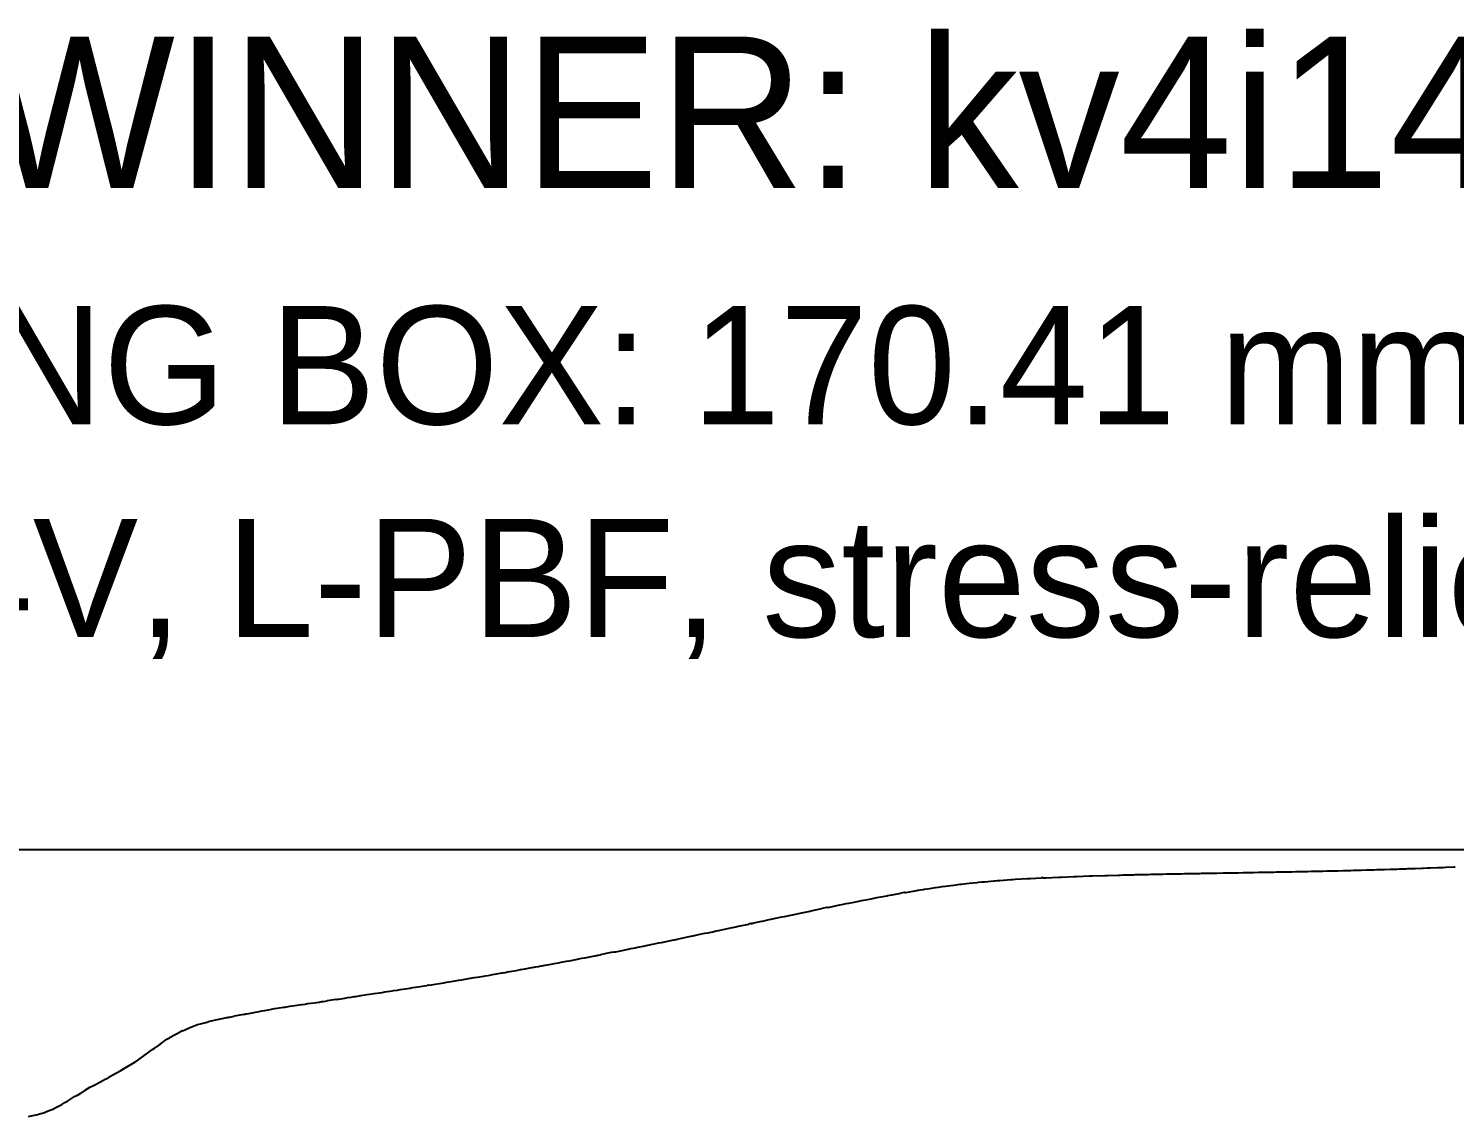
# Model space of a CAD drawing. Extents: x -31 to 210, y -65 to 38.
# Drawn here: x -0.8 to 29.34, y 15.13 to 38.14 of the extents above; entities that cross this region are included whole.
import ezdxf

# ---------------------------------------------------------------- set-up
doc = ezdxf.new("R2010")
doc.units = 0

msp = doc.modelspace()

# ---------------------------------------------------------------- linework, layer by layer
at = {"layer": 'BOUNDING_BOX'}
msp.add_line((139.4254, 20.7725), (-30.9858, 20.7725), dxfattribs=at)
at = {"layer": 'MIDPLANE_Z0_OUTLINE'}
for p, q in [((20.7109, 20.1843), (20.9766, 20.1962)), ((20.9766, 20.1962), (20.979, 20.1963)), ((20.979, 20.1963), (20.994, 20.1969)), ((20.994, 20.1969), (21.0359, 20.1985)), ((21.0359, 20.1985), (21.3016, 20.2091)), ((21.3016, 20.2091), (21.3047, 20.2092)), ((21.3047, 20.2092), (21.3323, 20.2102)), ((21.3323, 20.2102), (21.3609, 20.2112)), ((21.3609, 20.2112), (21.6266, 20.2206)), ((21.6266, 20.2206), (21.6293, 20.2206)), ((21.6293, 20.2206), (21.669, 20.2219)), ((21.669, 20.2219), (21.6859, 20.2224)), ((21.6859, 20.2224), (21.9516, 20.2308)), ((21.9516, 20.2308), (21.9532, 20.2308)), ((21.9532, 20.2308), (22.0043, 20.2322)), ((22.0043, 20.2322), (22.0109, 20.2324)), ((22.0109, 20.2324), (22.2382, 20.2388)), ((22.2382, 20.2388), (22.2718, 20.2397)), ((22.2718, 20.2397), (22.2766, 20.2399)), ((22.2766, 20.2399), (22.3359, 20.2413)), ((22.3359, 20.2413), (22.3385, 20.2414)), ((22.3385, 20.2414), (22.5661, 20.2472)), ((22.5661, 20.2472), (22.6016, 20.2481)), ((22.6016, 20.2481), (22.6609, 20.2494)), ((22.6609, 20.2494), (22.6718, 20.2496)), ((22.6718, 20.2496), (22.8707, 20.2542)), ((22.8707, 20.2542), (22.9266, 20.2555)), ((22.9266, 20.2555), (22.9859, 20.2567)), ((22.9859, 20.2567), (23.0042, 20.2571)), ((23.0042, 20.2571), (23.1815, 20.2608)), ((23.1815, 20.2608), (23.2516, 20.2623)), ((23.2516, 20.2623), (23.3109, 20.2634)), ((23.3109, 20.2634), (23.336, 20.2639)), ((23.336, 20.2639), (23.4962, 20.267)), ((23.4962, 20.267), (23.5766, 20.2686)), ((23.5766, 20.2686), (23.6359, 20.2697)), ((23.6359, 20.2697), (23.6674, 20.2703)), ((23.6674, 20.2703), (23.8135, 20.273)), ((23.8135, 20.273), (23.9016, 20.2746)), ((23.9016, 20.2746), (23.9609, 20.2757)), ((23.9609, 20.2757), (23.9984, 20.2763)), ((23.9984, 20.2763), (24.1327, 20.2787)), ((24.1327, 20.2787), (24.2266, 20.2804)), ((24.2266, 20.2804), (24.2859, 20.2814)), ((24.2859, 20.2814), (24.3293, 20.2821)), ((24.3293, 20.2821), (24.4531, 20.2843)), ((24.4531, 20.2843), (24.5516, 20.2861)), ((24.5516, 20.2861), (24.6109, 20.2871)), ((24.6109, 20.2871), (24.6601, 20.2879)), ((24.6601, 20.2879), (24.7746, 20.2899)), ((24.7746, 20.2899), (24.8766, 20.2917)), ((24.8766, 20.2917), (24.9359, 20.2928)), ((24.9359, 20.2928), (24.9909, 20.2937)), ((24.9909, 20.2937), (25.0969, 20.2956)), ((25.0969, 20.2956), (25.2016, 20.2975)), ((25.2016, 20.2975), (25.2609, 20.2986)), ((25.2609, 20.2986), (25.3218, 20.2997)), ((25.3218, 20.2997), (25.4199, 20.3015)), ((25.4199, 20.3015), (25.5266, 20.3035)), ((25.5266, 20.3035), (25.5859, 20.3046)), ((25.5859, 20.3046), (25.653, 20.3059)), ((25.653, 20.3059), (25.7435, 20.3076)), ((25.7435, 20.3076), (25.8516, 20.3097)), ((25.8516, 20.3097), (25.9109, 20.3109)), ((25.9109, 20.3109), (25.9846, 20.3124)), ((25.9846, 20.3124), (26.0679, 20.3141)), ((26.0679, 20.3141), (26.1766, 20.3164)), ((26.1766, 20.3164), (26.2359, 20.3176)), ((26.2359, 20.3176), (26.3165, 20.3194)), ((26.3165, 20.3194), (26.3929, 20.321)), ((26.3929, 20.321), (26.5016, 20.3234)), ((26.5016, 20.3234), (26.5609, 20.3248)), ((26.5609, 20.3248), (26.649, 20.3268)), ((26.649, 20.3268), (26.7186, 20.3285)), ((26.7186, 20.3285), (26.8266, 20.331)), ((26.8266, 20.331), (26.8859, 20.3325)), ((26.8859, 20.3325), (26.982, 20.3348)), ((26.982, 20.3348), (27.0451, 20.3364)), ((27.0451, 20.3364), (27.1516, 20.3391)), ((27.1516, 20.3391), (27.2109, 20.3407)), ((27.2109, 20.3407), (27.3156, 20.3435)), ((27.3156, 20.3435), (27.3724, 20.345)), ((27.3724, 20.345), (27.4766, 20.3478)), ((27.4766, 20.3478), (27.5359, 20.3495)), ((27.5359, 20.3495), (27.6499, 20.3528)), ((27.6499, 20.3528), (27.7006, 20.3542)), ((27.7006, 20.3542), (27.8016, 20.3572)), ((27.8016, 20.3572), (27.8609, 20.359)), ((27.8609, 20.359), (27.9849, 20.3628)), ((27.9849, 20.3628), (28.0298, 20.3642)), ((28.0298, 20.3642), (28.1266, 20.3672)), ((28.1266, 20.3672), (28.1859, 20.3692)), ((28.1859, 20.3692), (28.3207, 20.3735)), ((28.3207, 20.3735), (28.3599, 20.3749)), ((28.3599, 20.3749), (28.4516, 20.3779)), ((28.4516, 20.3779), (28.5109, 20.38)), ((28.5109, 20.38), (28.6572, 20.3851)), ((28.6572, 20.3851), (28.691, 20.3863)), ((28.691, 20.3863), (28.7766, 20.3894)), ((28.7766, 20.3894), (28.8359, 20.3916)), ((28.8359, 20.3916), (28.9946, 20.3974)), ((28.9946, 20.3974), (29.0232, 20.3985)), ((29.0232, 20.3985), (29.1016, 20.4015)), ((29.1016, 20.4015), (29.1609, 20.4039)), ((29.1609, 20.4039), (29.3327, 20.4106)), ((29.3327, 20.4106), (29.3565, 20.4116)), ((17.7859, 19.8807), (17.9786, 19.9138)), ((17.9786, 19.9138), (17.9983, 19.9172)), ((17.9983, 19.9172), (18.0516, 19.9263)), ((18.0516, 19.9263), (18.1109, 19.9354)), ((18.1109, 19.9354), (18.1364, 19.9392)), ((18.1364, 19.9392), (18.2531, 19.9574)), ((18.2531, 19.9574), (18.3766, 19.9767)), ((18.3766, 19.9767), (18.4359, 19.9848)), ((18.4359, 19.9848), (18.5181, 19.9959)), ((18.5181, 19.9959), (18.5834, 20.0051)), ((18.5834, 20.0051), (18.7016, 20.0215)), ((18.7016, 20.0215), (18.7609, 20.0286)), ((18.7609, 20.0286), (18.8914, 20.0442)), ((18.8914, 20.0442), (18.9304, 20.049)), ((18.9304, 20.049), (19.0266, 20.0608)), ((19.0266, 20.0608), (19.0859, 20.0669)), ((19.0859, 20.0669), (19.2567, 20.0845)), ((19.2567, 20.0845), (19.2803, 20.087)), ((19.2803, 20.087), (19.3516, 20.0946)), ((19.3516, 20.0946), (19.4109, 20.0997)), ((19.4109, 20.0997), (19.6145, 20.1173)), ((19.6145, 20.1173), (19.6284, 20.1186)), ((19.6284, 20.1186), (19.6766, 20.1229)), ((19.6766, 20.1229), (19.7359, 20.1271)), ((19.7359, 20.1271), (19.9656, 20.1435)), ((19.9656, 20.1435), (19.9731, 20.144)), ((19.9731, 20.144), (20.0016, 20.1461)), ((20.0016, 20.1461), (20.0609, 20.1496)), ((20.0609, 20.1496), (20.3115, 20.1644)), ((20.3115, 20.1644), (20.3145, 20.1646)), ((20.3145, 20.1646), (20.3266, 20.1653)), ((20.3266, 20.1653), (20.3803, 20.168)), ((20.3803, 20.168), (20.3859, 20.1683)), ((20.3859, 20.1683), (20.6103, 20.1795)), ((20.6453, 20.1813), (20.6103, 20.1795)), ((20.6516, 20.1816), (20.6453, 20.1813)), ((20.6516, 20.1816), (20.6519, 20.1816)), ((20.6519, 20.1816), (20.6538, 20.1817)), ((20.6538, 20.1817), (20.7109, 20.1843)), ((16.2598, 19.5888), (16.3202, 19.6012)), ((16.3202, 19.6012), (16.4266, 19.623)), ((16.4266, 19.623), (16.4859, 19.6347)), ((16.4859, 19.6347), (16.5431, 19.6459)), ((16.5431, 19.6459), (16.6214, 19.6617)), ((16.6214, 19.6617), (16.7516, 19.6879)), ((16.7516, 19.6879), (16.8109, 19.6993)), ((16.8109, 19.6993), (16.9477, 19.7255)), ((16.9477, 19.7255), (16.9825, 19.7324)), ((16.9825, 19.7324), (17.0766, 19.7509)), ((17.0766, 19.7509), (17.1359, 19.7619)), ((17.1359, 19.7619), (17.3489, 19.8017)), ((17.3489, 19.8017), (17.3602, 19.8039)), ((17.3602, 19.8039), (17.4016, 19.8118)), ((17.4016, 19.8118), (17.4458, 19.8197)), ((17.4458, 19.8197), (17.4609, 19.8225)), ((17.4609, 19.8225), (17.6392, 19.8545)), ((17.7104, 19.8676), (17.6392, 19.8545)), ((17.7266, 19.8706), (17.7104, 19.8676)), ((17.7266, 19.8706), (17.7292, 19.871)), ((17.7292, 19.871), (17.7459, 19.8738)), ((17.7459, 19.8738), (17.7859, 19.8807)), ((14.8016, 19.2846), (14.8609, 19.297)), ((14.8609, 19.297), (14.903, 19.3059)), ((14.903, 19.3059), (14.9921, 19.325)), ((14.9921, 19.325), (15.1266, 19.3538)), ((15.1266, 19.3538), (15.1859, 19.3662)), ((15.1859, 19.3662), (15.3152, 19.3931)), ((15.3152, 19.3931), (15.3526, 19.401)), ((15.3526, 19.401), (15.4516, 19.4221)), ((15.4516, 19.4221), (15.5109, 19.4344)), ((15.5109, 19.4344), (15.7259, 19.4788)), ((15.7259, 19.4788), (15.7367, 19.481)), ((15.7367, 19.481), (15.7766, 19.4895)), ((15.7766, 19.4895), (15.8131, 19.4969)), ((15.8131, 19.4969), (15.8359, 19.5016)), ((15.8359, 19.5016), (15.9726, 19.5295)), ((16.0776, 19.5514), (15.9726, 19.5295)), ((16.1016, 19.5564), (16.0776, 19.5514)), ((16.1016, 19.5564), (16.1052, 19.5571)), ((16.1052, 19.5571), (16.1353, 19.5632)), ((16.1353, 19.5632), (16.1609, 19.5685)), ((16.1609, 19.5685), (16.2598, 19.5888)), ((13.3674, 18.9797), (13.5016, 19.0083)), ((13.5016, 19.0083), (13.5609, 19.0208)), ((13.5609, 19.0208), (13.6646, 19.0425)), ((13.6646, 19.0425), (13.7135, 19.053)), ((13.7135, 19.053), (13.8266, 19.0772)), ((13.8266, 19.0772), (13.8859, 19.0897)), ((13.8859, 19.0897), (14.077, 19.1299)), ((14.077, 19.1299), (14.0939, 19.1335)), ((14.0939, 19.1335), (14.1516, 19.1459)), ((14.1516, 19.1459), (14.2031, 19.1568)), ((14.2031, 19.1568), (14.2109, 19.1584)), ((14.2109, 19.1584), (14.4294, 19.2045)), ((14.4688, 19.213), (14.4294, 19.2045)), ((14.4766, 19.2147), (14.4688, 19.213)), ((14.4766, 19.2147), (14.4784, 19.215)), ((14.4784, 19.215), (14.4895, 19.2174)), ((14.4895, 19.2174), (14.5359, 19.2274)), ((14.5359, 19.2274), (14.7049, 19.2638)), ((14.7049, 19.2638), (14.7208, 19.2672)), ((14.7208, 19.2672), (14.8016, 19.2846)), ((11.9359, 18.6836), (12.0232, 18.7011)), ((12.0232, 18.7011), (12.0814, 18.713)), ((12.0814, 18.713), (12.2016, 18.7376)), ((12.2016, 18.7376), (12.2609, 18.7496)), ((12.2609, 18.7496), (12.4313, 18.7841)), ((12.4313, 18.7841), (12.4543, 18.7889)), ((12.4543, 18.7889), (12.5266, 18.8039)), ((12.5266, 18.8039), (12.5859, 18.8161)), ((12.5859, 18.8161), (12.8404, 18.8683)), ((12.8404, 18.8683), (12.8428, 18.8688)), ((12.8428, 18.8688), (12.8516, 18.8706)), ((12.8516, 18.8706), (12.8604, 18.8724)), ((12.8604, 18.8724), (12.8944, 18.8795)), ((12.8944, 18.8795), (12.9109, 18.883)), ((12.9109, 18.883), (13.1679, 18.9375)), ((13.1679, 18.9375), (13.1741, 18.9388)), ((13.1741, 18.9388), (13.1766, 18.9393)), ((13.1766, 18.9393), (13.2359, 18.9517)), ((13.2359, 18.9517), (13.2522, 18.9551)), ((13.2522, 18.9551), (13.3674, 18.9797)), ((10.4081, 18.3859), (10.4617, 18.3961)), ((10.4617, 18.3961), (10.5766, 18.4178)), ((10.5766, 18.4178), (10.6359, 18.4289)), ((10.6359, 18.4289), (10.8085, 18.4614)), ((10.8085, 18.4614), (10.831, 18.4657)), ((10.831, 18.4657), (10.9016, 18.4793)), ((10.9016, 18.4793), (10.9609, 18.4907)), ((10.9609, 18.4907), (11.2107, 18.5385)), ((11.2107, 18.5385), (11.2141, 18.5392)), ((11.2141, 18.5392), (11.2266, 18.5417)), ((11.2266, 18.5417), (11.2399, 18.5443)), ((11.2399, 18.5443), (11.2859, 18.5533)), ((11.2859, 18.5533), (11.2922, 18.5545)), ((11.4123, 18.5785), (11.2922, 18.5545)), ((11.5516, 18.6063), (11.4123, 18.5785)), ((11.5516, 18.6063), (11.5533, 18.6066)), ((11.5533, 18.6066), (11.5894, 18.6138)), ((11.5894, 18.6138), (11.6109, 18.618)), ((11.6109, 18.618), (11.6162, 18.6191)), ((11.6162, 18.6191), (11.7483, 18.6458)), ((11.7483, 18.6458), (11.8766, 18.6718)), ((11.8766, 18.6718), (11.9359, 18.6836)), ((8.6859, 18.08), (8.8255, 18.1033)), ((8.8255, 18.1033), (8.86, 18.1092)), ((8.86, 18.1092), (8.9516, 18.1249)), ((8.9516, 18.1249), (9.0109, 18.135)), ((9.0109, 18.135), (9.2175, 18.1704)), ((9.2175, 18.1704), (9.2307, 18.1727)), ((9.2307, 18.1727), (9.2766, 18.1807)), ((9.2766, 18.1807), (9.3294, 18.19)), ((9.3294, 18.19), (9.3359, 18.1911)), ((9.3359, 18.1911), (9.5554, 18.2295)), ((9.5948, 18.2365), (9.5554, 18.2295)), ((9.6016, 18.2378), (9.5948, 18.2365)), ((9.6016, 18.2378), (9.6029, 18.238)), ((9.6029, 18.238), (9.6117, 18.2396)), ((9.6117, 18.2396), (9.6609, 18.2486)), ((9.6609, 18.2486), (9.8811, 18.2888)), ((9.8811, 18.2888), (9.8882, 18.2901)), ((9.8882, 18.2901), (9.9266, 18.2971)), ((9.9266, 18.2971), (9.9859, 18.3079)), ((9.9859, 18.3079), (10.0092, 18.3121)), ((10.0092, 18.3121), (10.1224, 18.3331)), ((10.1224, 18.3331), (10.2516, 18.3571)), ((10.2516, 18.3571), (10.3109, 18.368)), ((10.3109, 18.368), (10.4081, 18.3859)), ((6.7359, 17.7683), (6.8881, 17.7909)), ((6.8881, 17.7909), (6.9182, 17.7956)), ((6.9182, 17.7956), (7.0016, 17.8084)), ((7.0016, 17.8084), (7.0609, 17.8174)), ((7.0609, 17.8174), (7.2719, 17.8497)), ((7.2719, 17.8497), (7.2841, 17.8516)), ((7.2841, 17.8516), (7.3266, 17.8583)), ((7.3266, 17.8583), (7.3829, 17.8671)), ((7.3829, 17.8671), (7.3859, 17.8676)), ((7.3859, 17.8676), (7.6205, 17.9045)), ((7.6485, 17.909), (7.6205, 17.9045)), ((7.6516, 17.9095), (7.6485, 17.909)), ((7.6516, 17.9095), (7.6522, 17.9096)), ((7.6522, 17.9096), (7.6576, 17.9104)), ((7.6576, 17.9104), (7.7109, 17.9192)), ((7.7109, 17.9192), (7.9766, 17.9627)), ((7.9766, 17.9627), (7.9769, 17.9627)), ((7.9769, 17.9627), (7.9835, 17.9638)), ((7.9835, 17.9638), (8.0359, 17.9723)), ((8.0359, 17.9723), (8.046, 17.9739)), ((8.046, 17.9739), (8.1825, 17.9964)), ((8.1825, 17.9964), (8.3016, 18.0162)), ((8.3016, 18.0162), (8.3609, 18.0259)), ((8.3609, 18.0259), (8.4352, 18.038)), ((8.4352, 18.038), (8.5044, 18.0496)), ((8.5044, 18.0496), (8.6266, 18.0701)), ((8.6266, 18.0701), (8.6859, 18.08)), ((4.7859, 17.4735), (4.9721, 17.4999)), ((4.9721, 17.4999), (4.9912, 17.5027)), ((4.9912, 17.5027), (5.0516, 17.5117)), ((5.0516, 17.5117), (5.1109, 17.5203)), ((5.1109, 17.5203), (5.3522, 17.555)), ((5.3522, 17.555), (5.3576, 17.5558)), ((5.3576, 17.5558), (5.3766, 17.5586)), ((5.3766, 17.5586), (5.4055, 17.563)), ((5.4055, 17.563), (5.4359, 17.5676)), ((5.4359, 17.5676), (5.5145, 17.5795)), ((5.6546, 17.6013), (5.5145, 17.5795)), ((5.7016, 17.6086), (5.6546, 17.6013)), ((5.7016, 17.6086), (5.7047, 17.6091)), ((5.7047, 17.6091), (5.736, 17.6139)), ((5.736, 17.6139), (5.7609, 17.6179)), ((5.7609, 17.6179), (5.8923, 17.6388)), ((5.8923, 17.6388), (5.9504, 17.648)), ((5.9504, 17.648), (6.0266, 17.6602)), ((6.0266, 17.6602), (6.0859, 17.6691)), ((6.0859, 17.6691), (6.1216, 17.6745)), ((6.1216, 17.6745), (6.2267, 17.6909)), ((6.2267, 17.6909), (6.3516, 17.7105)), ((6.3516, 17.7105), (6.4109, 17.7193)), ((6.4109, 17.7193), (6.5053, 17.7332)), ((6.5053, 17.7332), (6.5626, 17.7419)), ((6.5626, 17.7419), (6.6766, 17.7594)), ((6.6766, 17.7594), (6.7359, 17.7683)), ((3.1609, 17.1785), (3.3967, 17.2245)), ((3.3967, 17.2245), (3.4042, 17.2262)), ((3.4042, 17.2262), (3.4266, 17.2311)), ((3.4266, 17.2311), (3.456, 17.2365)), ((3.456, 17.2365), (3.4859, 17.2421)), ((3.4859, 17.2421), (3.5527, 17.2545)), ((3.7119, 17.2851), (3.5527, 17.2545)), ((3.7516, 17.2928), (3.7119, 17.2851)), ((3.7516, 17.2928), (3.7544, 17.2933)), ((3.7544, 17.2933), (3.7988, 17.3016)), ((3.7988, 17.3016), (3.8109, 17.304)), ((3.8109, 17.304), (3.8605, 17.3138)), ((3.8605, 17.3138), (3.9628, 17.3339)), ((3.9628, 17.3339), (4.0766, 17.3563)), ((4.0766, 17.3563), (4.1359, 17.3665)), ((4.1359, 17.3665), (4.1995, 17.3773)), ((4.1995, 17.3773), (4.2761, 17.3914)), ((4.2761, 17.3914), (4.4016, 17.4143)), ((4.4016, 17.4143), (4.4609, 17.4235)), ((4.4609, 17.4235), (4.5901, 17.4429)), ((4.5901, 17.4429), (4.6297, 17.4493)), ((4.6297, 17.4493), (4.7266, 17.4649)), ((4.7266, 17.4649), (4.7859, 17.4735)), ((2.1859, 16.8008), (2.4213, 16.9295)), ((2.4511, 16.9459), (2.4213, 16.9295)), ((2.4516, 16.9461), (2.4511, 16.9459)), ((2.4516, 16.9461), (2.452, 16.9463)), ((2.452, 16.9463), (2.4779, 16.9557)), ((2.4779, 16.9557), (2.5109, 16.9695)), ((2.5109, 16.9695), (2.5575, 16.9888)), ((2.5575, 16.9888), (2.602, 17.007)), ((2.602, 17.007), (2.7766, 17.0786)), ((2.7766, 17.0786), (2.8359, 17.0941)), ((2.8359, 17.0941), (2.9771, 17.13)), ((2.9771, 17.13), (3.0108, 17.1399)), ((3.0108, 17.1399), (3.1016, 17.1667)), ((3.1016, 17.1667), (3.1609, 17.1785)), ((1.8609, 16.5747), (1.9057, 16.6045)), ((1.9852, 16.6638), (1.9057, 16.6045)), ((1.9852, 16.6638), (2.1266, 16.7685)), ((2.1266, 16.7685), (2.1853, 16.8005)), ((2.1853, 16.8005), (2.1859, 16.8008)), ((1.2109, 16.1434), (1.449, 16.2795)), ((1.4755, 16.2978), (1.449, 16.2795)), ((1.4766, 16.2986), (1.4755, 16.2978)), ((1.4766, 16.2986), (1.479, 16.3002)), ((1.479, 16.3002), (1.5331, 16.3388)), ((1.5331, 16.3388), (1.5359, 16.3408)), ((1.5359, 16.3408), (1.5428, 16.3457)), ((1.5428, 16.3457), (1.6123, 16.3967)), ((1.6123, 16.3967), (1.8016, 16.5358)), ((1.8016, 16.5358), (1.824, 16.5505)), ((1.824, 16.5505), (1.8609, 16.5747)), ((0.8878, 15.9561), (0.9862, 16.0138)), ((0.9862, 16.0138), (1.1516, 16.1093)), ((1.1516, 16.1093), (1.2095, 16.1426)), ((1.2095, 16.1426), (1.2109, 16.1434)), ((0.4039, 15.6888), (0.3121, 15.6295)), ((0.4039, 15.6888), (0.5016, 15.7514)), ((0.5016, 15.7514), (0.5609, 15.7819)), ((0.5609, 15.7819), (0.7558, 15.8837)), ((0.7558, 15.8837), (0.7765, 15.8958)), ((0.7765, 15.8958), (0.8266, 15.9251)), ((0.8266, 15.9251), (0.8423, 15.933)), ((0.8423, 15.933), (0.885, 15.9545)), ((0.885, 15.9545), (0.8859, 15.955)), ((0.8859, 15.955), (0.8878, 15.9561)), ((-0.1349, 15.3638), (-0.0891, 15.3899)), ((-0.0891, 15.3899), (-0.0264, 15.4265)), ((-0.0264, 15.4265), (0.0283, 15.4608)), ((0.0283, 15.4608), (0.1766, 15.554)), ((0.1766, 15.554), (0.2053, 15.5698)), ((0.2053, 15.5698), (0.2359, 15.5866)), ((0.2359, 15.5866), (0.3121, 15.6295)), ((-0.7984, 15.1336), (-0.7391, 15.1468)), ((-0.7391, 15.1468), (-0.5986, 15.1792)), ((-0.5986, 15.1792), (-0.564, 15.1888)), ((-0.564, 15.1888), (-0.4734, 15.2139)), ((-0.4734, 15.2139), (-0.4274, 15.2321)), ((-0.4274, 15.2321), (-0.4141, 15.2374)), ((-0.4141, 15.2374), (-0.2455, 15.3045)), ((-0.1515, 15.3543), (-0.2455, 15.3045)), ((-0.1484, 15.356), (-0.1515, 15.3543)), ((-0.1484, 15.356), (-0.1459, 15.3574)), ((-0.1459, 15.3574), (-0.1349, 15.3638))]:
    msp.add_line(p, q, dxfattribs=at)

# ---------------------------------------------------------------- texts
at = {"layer": 'DIMENSIONS'}
for s, height, p in [('JARAMBIT G5 WINNER: kv4i1404_g00581_29ea3c73 (1:1 TRUE SCALE, UNITS: MILLIMETERS, 1 DRAWING UNIT = 1 MM)', 3.2, (-30.986, 34.773)), ('OVERALL BOUNDING BOX: 170.41 mm (L) x 52.55 mm (H) x 22.18 mm (T) | RING BORE: 24.90 mm AT X = -15.48 mm', 2.5, (-30.986, 29.773)), ('MATERIAL: Ti-6Al-4V, L-PBF, stress-relieved (ASTM F2924 min yield 825 MPa, 750.8 MPa at 80 C) | MID-PLANE Z=0 OUTLINE + 30 MM BLADE SECTION', 2.5, (-30.986, 25.273))]:
    msp.add_text(s, height=height, dxfattribs=at).set_placement(p)

doc.saveas('drawing.dxf')
